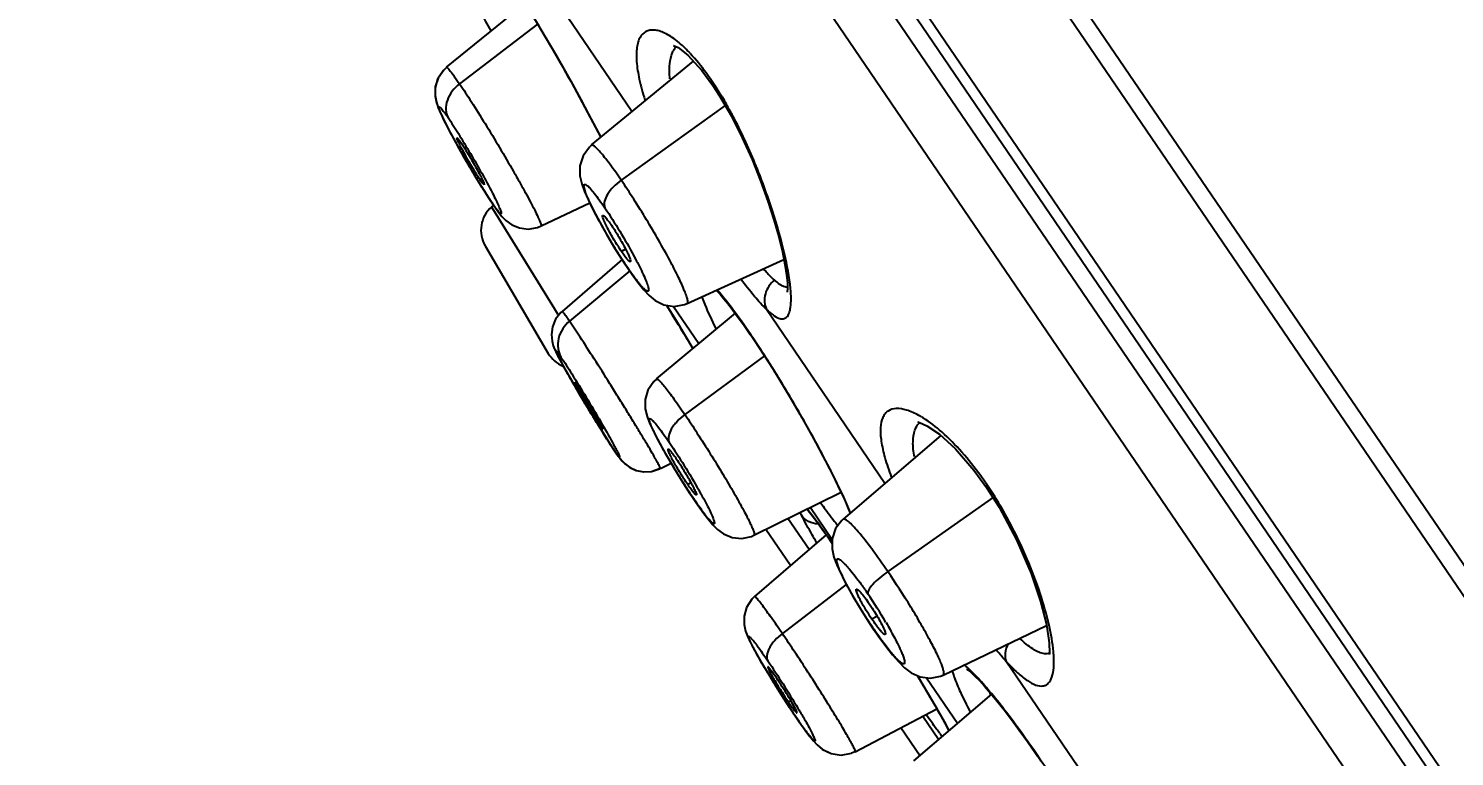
# Model space of a CAD drawing. Extents: x 0 to 1239, y 0 to 509.
# Drawn here: x 222.46 to 245.54, y 237.02 to 248.79 of the extents above; entities that cross this region are included whole.
import ezdxf

# ---------------------------------------------------------------- set-up
doc = ezdxf.new("R2010")
doc.units = 0
doc.header["$LTSCALE"] = 10
doc.header["$MEASUREMENT"] = 0
doc.header["$PDMODE"] = 3
doc.header["$PDSIZE"] = -10
doc.layers.get('0').update_dxf_attribs({"linetype": 'CONTINUOUS'})
doc.layers.get('DEFPOINTS').update_dxf_attribs({"linetype": 'CONTINUOUS'})
doc.styles.add('Daelim Dimension', font='')
doc.styles.get('Daelim Dimension').set_extended_font_data('NanumGothic')
doc.dimstyles.new('DEFAULT', dxfattribs={"dimscale": 2, "dimtxt": 2, "dimasz": 2, "dimexe": 0, "dimexo": 2, "dimgap": 1, "dimtad": 1, "dimdec": 1, "dimzin": 9, "dimdsep": 46, "dimtxsty": 'Daelim Dimension', "dimcen": 0.5, "dimclrd": 252, "dimclre": 252, "dimclrt": 3, "dimadec": 1, "dimazin": 0, "dimtfac": 1, "dimtdec": 1, "dimtix": 1, "dimtmove": 0, "dimatfit": 3, "dimfxl": 1, "dimtolj": 1, "dimtzin": 1, "dimlwd": 9, "dimlwe": 9, "dimarcsym": 0})

# ---------------------------------------------------------------- blocks, each defined once
blk = doc.blocks.new('*D3')
at = {"color": 5, "lineweight": 9, "ltscale": 0.5, "transparency": 16777216}
for p, q in [((239.661, 280.105), (348.211, 280.105)), ((348.211, 276.105), (348.211, 73.467)), ((322.728, 69.467), (348.211, 69.467))]:
    blk.add_line(p, q, dxfattribs=at)
at = {"color": 5, "ltscale": 0.5, "transparency": 16777216}
for points in [[(347.545, 276.105), (348.878, 276.105), (348.211, 280.105)], [(347.545, 73.467), (348.878, 73.467), (348.211, 69.467)]]:
    blk.add_solid(points, dxfattribs=at)
at = {"layer": 'DEFPOINTS', "color": 0, "ltscale": 0.5, "transparency": 16777216}
for p in [(235.661, 280.105), (318.728, 69.467), (348.211, 69.467)]:
    blk.add_point(p, dxfattribs=at)
at = {"color": 7, "ltscale": 0.5, "transparency": 16777216, "insert": (342.975, 174.786), "char_height": 6, "attachment_point": 5, "rotation": 90, "style": 'Daelim Dimension'}
blk.add_mtext('\\A1;211', dxfattribs=at)
blk = doc.blocks.new('*D5')
at = {"color": 5, "lineweight": 9, "ltscale": 0.5, "transparency": 16777216}
for p, q in [((221.184, 268.962), (200.54, 254.933)), ((202.788, 251.625), (244.041, 190.921)), ((266.933, 201.642), (246.289, 187.613))]:
    blk.add_line(p, q, dxfattribs=at)
at = {"color": 5, "ltscale": 0.5, "transparency": 16777216}
for points in [[(203.339, 251.999), (202.237, 251.25), (200.54, 254.933)], [(244.592, 191.296), (243.489, 190.546), (246.289, 187.613)]]:
    blk.add_solid(points, dxfattribs=at)
at = {"layer": 'DEFPOINTS', "color": 0, "ltscale": 0.5, "transparency": 16777216}
for p in [(224.492, 271.21), (270.241, 203.89), (246.289, 187.613)]:
    blk.add_point(p, dxfattribs=at)
at = {"color": 7, "ltscale": 0.5, "transparency": 16777216, "insert": (229.031, 225.09), "char_height": 6, "attachment_point": 5, "rotation": 304.199, "style": 'Daelim Dimension'}
blk.add_mtext('\\A1;{\\H1.25x;\\C256;Ø}81', dxfattribs=at)

msp = doc.modelspace()

# ---------------------------------------------------------------- linework, layer by layer
at = {"color": 9, "linetype": 'Continuous'}
for p, q in [((267.545, 204.194), (223.697, 268.538)), ((268.236, 206.518), (226.113, 268.33)), ((226.922, 267.65), (270.073, 204.343)), ((266.31, 205.206), (224.188, 267.018)), ((223.751, 266.18), (265.371, 205.106)), ((232.22, 247.45), (231.01, 249.225)), ((230.696, 248.866), (229.433, 247.899)), ((233.531, 247.875), (233.513, 247.953)), ((233.73, 247.552), (232.049, 246.341)), ((229.786, 246.357), (229.766, 246.347)), ((230.025, 245.791), (229.952, 245.909)), ((229.955, 245.981), (229.973, 245.951)), ((230.975, 244.253), (230.025, 245.791)), ((232.12, 245.224), (232.053, 245.188)), ((232.152, 244.926), (232.166, 244.9)), ((232.187, 244.874), (231.213, 244.059)), ((231.024, 244.174), (230.975, 244.253)), ((232.861, 244.192), (232.783, 244.318)), ((232.897, 244.132), (232.861, 244.192)), ((232.896, 244.3), (233.305, 243.7)), ((236.318, 241.436), (234.4, 244.251)), ((231.037, 244.153), (231.024, 244.174)), ((232.978, 244.001), (232.897, 244.132)), ((234.14, 243.852), (234.153, 243.826)), ((234.155, 243.829), (234.14, 243.852)), ((234.37, 243.497), (233.08, 242.548)), ((231.728, 242.364), (231.716, 242.358)), ((231.943, 241.963), (231.958, 241.939)), ((233.178, 241.447), (233.125, 241.417)), ((237.964, 241.37), (237.966, 241.418)), ((238.076, 241.21), (236.364, 240.008)), ((233.235, 241.169), (233.246, 241.148)), ((235.113, 241.047), (235.465, 240.53)), ((235.692, 239.8), (234.657, 239.005)), ((236.188, 239.284), (236.108, 239.236)), ((236.134, 239.083), (236.14, 239.069)), ((240.715, 234.984), (238.282, 238.554)), ((236.991, 238.291), (237.493, 237.555)), ((234.797, 237.916), (234.759, 237.894)), ((237.104, 237.887), (237.087, 237.916)), ((234.877, 237.657), (234.886, 237.643)), ((238.79, 237.028), (238.792, 237.017))]:
    msp.add_line(p, q, dxfattribs=at)
at = {"color": 7, "linetype": 'Continuous'}
for p, q in [((267.19, 204.409), (223.767, 268.129)), ((230.488, 249.197), (229.216, 248.169)), ((232.97, 248.487), (233.128, 248.361)), ((233.128, 248.361), (233.353, 248.116)), ((229.165, 248.109), (229.078, 247.975)), ((229.222, 248.162), (229.165, 248.109)), ((229.222, 248.162), (229.176, 248.12)), ((233.214, 248.268), (231.563, 246.911)), ((233.353, 248.116), (233.531, 247.875)), ((233.531, 247.874), (233.531, 247.875)), ((233.531, 247.874), (233.642, 247.704)), ((233.642, 247.704), (233.832, 247.376)), ((229.088, 247.514), (229.131, 247.414)), ((229.128, 247.42), (229.185, 247.302)), ((229.181, 247.309), (229.254, 247.166)), ((229.25, 247.174), (229.339, 247.007)), ((229.335, 247.015), (229.438, 246.829)), ((229.434, 246.836), (229.549, 246.636)), ((231.568, 246.906), (231.566, 246.905)), ((229.545, 246.642), (229.668, 246.434)), ((229.665, 246.439), (229.789, 246.235)), ((229.787, 246.238), (229.907, 246.051)), ((229.906, 246.051), (229.974, 245.95)), ((229.985, 245.937), (229.952, 245.909)), ((229.973, 245.951), (230.002, 245.908)), ((229.973, 245.951), (229.974, 245.95)), ((230.002, 245.908), (230.063, 245.824)), ((230.751, 245.6), (231.539, 245.976)), ((231.6, 245.852), (231.701, 245.662)), ((230.751, 245.6), (230.751, 245.6)), ((231.701, 245.662), (231.818, 245.455)), ((231.818, 245.455), (231.948, 245.237)), ((229.847, 245.277), (230.869, 243.539)), ((231.948, 245.237), (232.085, 245.022)), ((232.063, 245.056), (231.093, 244.219)), ((232.085, 245.022), (232.166, 244.9)), ((232.166, 244.9), (232.225, 244.814)), ((232.166, 244.9), (232.166, 244.9)), ((233.117, 244.345), (234.683, 245.059)), ((231.093, 244.219), (231.074, 244.202)), ((233.895, 244.188), (232.614, 243.127)), ((234.037, 243.992), (234.138, 243.847)), ((234.138, 243.847), (234.153, 243.826)), ((234.153, 243.826), (234.207, 243.745)), ((231.152, 243.264), (231.217, 243.151)), ((231.212, 243.159), (231.28, 243.042)), ((231.28, 243.042), (231.355, 242.913)), ((231.32, 243.045), (231.296, 243.072)), ((232.613, 243.126), (232.614, 243.127)), ((231.609, 242.49), (231.697, 242.346)), ((232.66, 242.109), (232.763, 241.923)), ((237.223, 242.209), (235.641, 240.857)), ((231.862, 242.085), (231.932, 241.978)), ((231.932, 241.978), (231.959, 241.938)), ((231.958, 241.939), (231.967, 241.926)), ((231.964, 241.93), (232.002, 241.877)), ((231.999, 241.88), (232.031, 241.837)), ((232.763, 241.923), (232.888, 241.71)), ((237.462, 241.992), (237.758, 241.651)), ((232.029, 241.841), (232.061, 241.801)), ((232.542, 241.63), (232.681, 241.679)), ((232.681, 241.679), (232.682, 241.68)), ((232.684, 241.675), (232.856, 241.764)), ((232.885, 241.715), (233.022, 241.491)), ((237.758, 241.651), (237.964, 241.37)), ((233.02, 241.495), (233.162, 241.274)), ((233.161, 241.276), (233.246, 241.148)), ((234.198, 240.596), (235.607, 241.291)), ((237.964, 241.37), (237.964, 241.37)), ((237.964, 241.37), (238.166, 241.052)), ((233.246, 241.148), (233.246, 241.148)), ((235.724, 241.03), (235.755, 240.954)), ((235.089, 240.365), (234.747, 240.867)), ((235.642, 240.855), (235.641, 240.854)), ((234.198, 240.596), (234.198, 240.596)), ((235.366, 240.604), (234.208, 239.604)), ((234.788, 240.105), (234.389, 240.69)), ((235.797, 239.613), (235.921, 239.406)), ((235.921, 239.406), (236.058, 239.191)), ((236.058, 239.191), (236.14, 239.068)), ((237.26, 238.334), (238.933, 239.138)), ((236.14, 239.069), (236.209, 238.968)), ((234.404, 238.398), (234.501, 238.238)), ((234.501, 238.238), (234.608, 238.067)), ((237.26, 238.334), (237.26, 238.334)), ((234.608, 238.067), (234.72, 237.893)), ((238.041, 238.024), (236.779, 236.946)), ((234.72, 237.893), (234.832, 237.723)), ((234.832, 237.723), (234.886, 237.643)), ((235.837, 237.092), (237.159, 237.786)), ((234.886, 237.643), (234.937, 237.569)), ((234.932, 237.575), (235.026, 237.443)), ((237.184, 237.291), (236.929, 237.665)), ((237.297, 237.544), (237.353, 237.436)), ((235.023, 237.448), (235.099, 237.346)), ((235.096, 237.349), (235.16, 237.27)), ((235.158, 237.273), (235.221, 237.204)), ((236.89, 237.02), (236.577, 237.48)), ((235.609, 237.04), (235.779, 237.073)), ((235.779, 237.074), (235.835, 237.099))]:
    msp.add_line(p, q, dxfattribs=at)
for points in [[(230.428, 249.29), (230.557, 249.09), (230.694, 248.869), (230.836, 248.635), (230.978, 248.391), (231.12, 248.143), (231.259, 247.895), (231.393, 247.649), (231.522, 247.41), (231.643, 247.179), (231.717, 247.037)], [(232.896, 248.522), (232.898, 248.522), (232.97, 248.487)], [(229.176, 248.12), (229.085, 247.99), (229.04, 247.85), (229.036, 247.713), (229.057, 247.603), (229.088, 247.514)], [(229.078, 247.975), (229.038, 247.835), (229.037, 247.701), (229.059, 247.595), (229.09, 247.508)], [(233.832, 247.376), (234.008, 247.028), (234.166, 246.675), (234.304, 246.33), (234.422, 246.002), (234.52, 245.699), (234.598, 245.424), (234.658, 245.181), (234.7, 244.975), (234.727, 244.806), (234.739, 244.675), (234.741, 244.584), (234.737, 244.533), (234.736, 244.528)], [(231.566, 246.905), (231.534, 246.876), (231.432, 246.737), (231.381, 246.573), (231.382, 246.412), (231.412, 246.283), (231.457, 246.158), (231.519, 246.017), (231.6, 245.852)], [(230.063, 245.824), (230.119, 245.755), (230.184, 245.689), (230.278, 245.62), (230.403, 245.568), (230.544, 245.551), (230.696, 245.577), (230.751, 245.6)], [(232.225, 244.814), (232.327, 244.675), (232.416, 244.565), (232.5, 244.476), (232.6, 244.394), (232.741, 244.324), (232.907, 244.298), (233.072, 244.327), (233.117, 244.345)], [(233.59, 244.561), (233.597, 244.553), (233.65, 244.495), (233.711, 244.424), (233.78, 244.338), (233.858, 244.237), (233.944, 244.122), (234.037, 243.992)], [(231.074, 244.202), (230.987, 244.091), (230.935, 243.968), (230.919, 243.843), (230.929, 243.736), (230.95, 243.659)], [(232.782, 244.318), (232.936, 244.069), (233.209, 243.62)], [(234.207, 243.745), (234.356, 243.518), (234.507, 243.282), (234.656, 243.04), (234.802, 242.797), (234.942, 242.555), (235.076, 242.32), (235.2, 242.093), (235.315, 241.878), (235.42, 241.676), (235.513, 241.489), (235.595, 241.317), (235.666, 241.164), (235.724, 241.03)], [(230.95, 243.659), (230.972, 243.605), (230.995, 243.556), (231.023, 243.5), (231.059, 243.433), (231.101, 243.355), (231.159, 243.252)], [(232.618, 243.121), (232.576, 243.082), (232.482, 242.946), (232.436, 242.792), (232.438, 242.64), (232.469, 242.515), (232.515, 242.399), (232.577, 242.267), (232.66, 242.109)], [(231.355, 242.913), (231.436, 242.777), (231.521, 242.634), (231.609, 242.49)], [(231.697, 242.346), (231.782, 242.21), (231.862, 242.085)], [(236.863, 242.427), (236.853, 242.425), (236.876, 242.42), (236.998, 242.367), (237.199, 242.231), (237.462, 241.992)], [(232.031, 241.837), (232.064, 241.798), (232.115, 241.747), (232.193, 241.691), (232.295, 241.645), (232.415, 241.622)], [(232.061, 241.801), (232.111, 241.751), (232.189, 241.694), (232.292, 241.646), (232.412, 241.623), (232.542, 241.63)], [(232.541, 241.63), (232.668, 241.673), (232.681, 241.679)], [(233.246, 241.148), (233.296, 241.076), (233.387, 240.949)], [(235.057, 241.019), (235.095, 240.972), (235.155, 240.894)], [(238.166, 241.052), (238.448, 240.524), (238.683, 239.98), (238.837, 239.524), (238.931, 239.15), (238.976, 238.858), (238.979, 238.686), (238.976, 238.663)], [(233.387, 240.949), (233.465, 240.847), (233.534, 240.765), (233.606, 240.692), (233.706, 240.618), (233.846, 240.559), (234.001, 240.544), (234.156, 240.577), (234.198, 240.595)], [(235.155, 240.894), (235.224, 240.801), (235.303, 240.693), (235.391, 240.57), (235.464, 240.465)], [(235.641, 240.854), (235.619, 240.835), (235.519, 240.703), (235.465, 240.541), (235.463, 240.377), (235.492, 240.244), (235.538, 240.119), (235.603, 239.975), (235.69, 239.804), (235.797, 239.613)], [(234.208, 239.604), (234.163, 239.56), (234.076, 239.427), (234.037, 239.287), (234.037, 239.152), (234.061, 239.046)], [(234.061, 239.046), (234.092, 238.965), (234.13, 238.882), (234.179, 238.788), (234.241, 238.676)], [(236.209, 238.968), (236.331, 238.8), (236.441, 238.66), (236.54, 238.546), (236.634, 238.452), (236.742, 238.37), (236.886, 238.305), (237.054, 238.283), (237.219, 238.316), (237.26, 238.334)], [(234.241, 238.676), (234.316, 238.545), (234.404, 238.398)], [(237.642, 238.434), (237.644, 238.432), (237.67, 238.413), (237.714, 238.375), (237.773, 238.319), (237.846, 238.245), (237.93, 238.152), (238.026, 238.042), (238.131, 237.915), (238.245, 237.772), (238.365, 237.614), (238.492, 237.444), (238.623, 237.262), (238.756, 237.07), (238.792, 237.017)], [(236.843, 238.324), (237.088, 237.912), (237.297, 237.544)], [(235.219, 237.206), (235.304, 237.134), (235.445, 237.064), (235.611, 237.04)], [(235.221, 237.204), (235.307, 237.132), (235.447, 237.063)]]:
    msp.add_lwpolyline(points, dxfattribs=at)
for centre, radius, start, end in [((317.139, 298.237), 100.26, 209.16474, 209.57292), ((230.279, 245.531), 0.5, 130.7807, 210.4414)]:
    msp.add_arc(centre, radius, start, end, dxfattribs=at)
at = {"color": 9, "linetype": 'Continuous'}
for centre, radius, start, end in [((231.963, 247.352), 1.586, 49.7483, 51.7081), ((229.644, 245.302), 4.69, 33.5162, 34.4072), ((229.038, 244.907), 5.413, 30.8442, 33.4612), ((233.131, 248.144), 3.842, 214.2601, 214.8848), ((237.115, 248.309), 6.006, 214.2718, 214.58), ((235.911, 245.389), 2.723, 200.0245, 200.4486), ((161.152, 200.156), 84.151, 31.09693, 31.40138), ((236.146, 241.222), 1.498, 59.2487, 61.2893), ((236.077, 241.105), 1.634, 58.2269, 59.2632), ((234.183, 243.487), 2.71, 214.2308, 215.019), ((233.253, 238.191), 5.712, 34.0087, 34.3971), ((232.907, 237.962), 6.127, 31.0687, 33.9743), ((239.594, 245.503), 7.696, 214.2723, 214.4601), ((240.156, 243.61), 5.845, 206.8133, 207.3882), ((230.786, 237.67), 5.431, 37.9659, 38.1333), ((232.394, 237.656), 6.725, 27.9734, 31.0478), ((217.62, 228.065), 21.73, 34.8287, 35.0681), ((229.168, 234.972), 8.312, 30.4373, 34.2432), ((242.459, 243.394), 7.654, 214.2732, 214.3926), ((236.956, 238.521), 2.098, 4.3021, 5.2103), ((237.1, 238.531), 1.954, 3.6782, 4.2981), ((211.813, 223.19), 29.251, 30.2272, 31.1419), ((240.926, 239.224), 3.139, 201.7605, 202.4606), ((243.451, 242.07), 7.805, 216.8372, 217.3588)]:
    msp.add_arc(centre, radius, start, end, dxfattribs=at)
for points, start_tangent, end_tangent in [([(282.601, 221.336), (280.605, 224.289), (279.515, 225.928), (278.384, 227.677), (275.964, 231.437), (273.282, 235.442), (270.321, 239.579), (267.115, 243.764), (263.744, 247.944), (260.297, 252.075), (256.841, 256.097), (253.429, 259.946), (246.999, 266.919), (241.544, 272.658), (237.503, 276.854)], (-0.544815, 0.838556), (-0.694865, 0.71914)), ([(231.722, 247.032), (231.023, 248.317), (230.677, 248.903), (230.371, 249.382)], (-0.458172, 0.888863), (-0.558698, 0.829371)), ([(232.946, 248.597), (232.75, 248.722), (232.662, 248.756), (232.583, 248.77), (232.449, 248.745), (232.354, 248.651), (232.323, 248.578), (232.303, 248.488), (232.298, 248.261), (232.342, 247.976), (232.432, 247.642)], (-0.785102, 0.619366), (0.301558, -0.953448)), ([(232.837, 247.979), (232.835, 248.222), (232.879, 248.407)], (-0.097116, 0.995273), (0.393933, 0.919139)), ([(232.879, 248.407), (232.893, 248.436), (232.944, 248.508)], (0.393933, 0.919139), (0.697939, 0.716157)), ([(233.164, 248.394), (233.119, 248.441), (232.988, 248.563)], (-0.684895, 0.728641), (-0.763461, 0.645854)), ([(233.513, 247.953), (233.425, 248.077), (233.165, 248.393)], (-0.560933, 0.827861), (-0.687239, 0.726432)), ([(229.217, 248.169), (229.225, 248.168), (229.239, 248.157), (229.258, 248.136), (229.283, 248.107), (229.348, 248.02), (229.433, 247.899)], (0.855069, 0.518514), (0.562909, -0.826519)), ([(229.433, 247.899), (229.315, 247.781), (229.235, 247.633), (229.212, 247.481), (229.246, 247.353)], (-0.793958, -0.607972), (0.459054, -0.888409)), ([(229.433, 247.899), (229.622, 247.612), (229.845, 247.257), (230.08, 246.869), (230.305, 246.483), (230.408, 246.302), (230.501, 246.134), (230.582, 245.984), (230.649, 245.855), (230.7, 245.75), (230.735, 245.671), (230.752, 245.62), (230.754, 245.606), (230.751, 245.6)], (0.56323, -0.8263), (-0.900696, -0.43445)), ([(233.854, 247.382), (233.813, 247.459), (233.686, 247.683)], (-0.467146, 0.88418), (-0.512966, 0.858409)), ([(229.955, 245.981), (229.79, 246.236), (229.596, 246.557), (229.403, 246.894), (229.316, 247.052), (229.241, 247.195), (229.179, 247.317), (229.154, 247.369), (229.134, 247.415), (229.118, 247.453), (229.106, 247.484), (229.099, 247.507), (229.097, 247.522), (229.1, 247.529), (229.107, 247.528), (229.119, 247.519), (229.136, 247.502), (229.157, 247.476), (229.183, 247.443), (229.213, 247.401), (229.246, 247.353)], (-0.563136, 0.826364), (0.563138, -0.826363)), ([(229.246, 247.353), (229.413, 247.095), (229.608, 246.772), (229.965, 246.132)], (0.563138, -0.826363), (0.458833, -0.888522)), ([(234.789, 244.588), (234.692, 245.147), (234.496, 245.846), (234.214, 246.616), (233.856, 247.38)], (-0.093515, 0.995618), (-0.469485, 0.88294)), ([(232.049, 246.341), (231.87, 246.594), (231.725, 246.778), (231.668, 246.841), (231.623, 246.883), (231.605, 246.897), (231.589, 246.905), (231.568, 246.906)], (-0.562842, 0.826564), (-0.839675, -0.54309)), ([(232.152, 244.926), (231.95, 245.239), (231.848, 245.409), (231.751, 245.578), (231.662, 245.74), (231.586, 245.889), (231.524, 246.02), (231.499, 246.077), (231.479, 246.128), (231.464, 246.171), (231.453, 246.207), (231.447, 246.236), (231.447, 246.256), (231.451, 246.269), (231.46, 246.273), (231.475, 246.269), (231.493, 246.257), (231.517, 246.237), (231.544, 246.21), (231.611, 246.131), (231.692, 246.025), (231.784, 245.894)], (-0.563141, 0.826361), (0.563138, -0.826363)), ([(232.049, 246.341), (231.924, 246.233), (231.826, 246.108), (231.784, 245.894)], (-0.811247, -0.584703), (0.35506, -0.934844)), ([(233.117, 244.345), (233.127, 244.363), (233.127, 244.381), (233.124, 244.404), (233.107, 244.465), (233.076, 244.547), (232.977, 244.767), (232.834, 245.047), (232.657, 245.366), (232.459, 245.702), (232.251, 246.035), (232.049, 246.341)], (0.90575, 0.423812), (-0.563875, 0.82586)), ([(229.965, 246.132), (230.024, 246.014), (230.048, 245.964), (230.068, 245.919), (230.084, 245.882), (230.096, 245.851), (230.104, 245.827), (230.107, 245.81), (230.106, 245.801), (230.104, 245.8), (230.1, 245.8), (230.096, 245.802), (230.09, 245.806), (230.076, 245.82), (230.058, 245.841), (230.035, 245.869), (230.009, 245.905), (229.979, 245.946)], (0.458833, -0.888522), (-0.572112, 0.820175)), ([(231.784, 245.894), (232.026, 245.515), (232.255, 245.115)], (0.563138, -0.826363), (0.473115, -0.881001)), ([(232.255, 245.115), (232.288, 245.052), (232.376, 244.878)], (0.473115, -0.881001), (0.432523, -0.901623)), ([(232.295, 244.727), (232.266, 244.766), (232.17, 244.9)], (-0.60814, 0.793829), (-0.567578, 0.82332)), ([(232.376, 244.878), (232.432, 244.755), (232.471, 244.656), (232.483, 244.618), (232.49, 244.587), (232.492, 244.564), (232.489, 244.55), (232.481, 244.543), (232.468, 244.545), (232.45, 244.555), (232.427, 244.574), (232.4, 244.601), (232.369, 244.635), (232.334, 244.677), (232.295, 244.727)], (0.432523, -0.901623), (-0.60814, 0.793829)), ([(234.353, 244.906), (234.399, 244.854), (234.528, 244.726)], (0.656981, -0.753907), (0.748596, -0.663027)), ([(234.4, 244.251), (234.208, 244.458), (233.987, 244.739)], (-0.721733, 0.692171), (-0.595248, 0.803542)), ([(234.528, 244.726), (234.382, 244.501), (234.369, 244.367), (234.4, 244.251)], (-0.770389, -0.637574), (0.426094, -0.904679)), ([(234.696, 244.615), (234.618, 244.655), (234.528, 244.726)], (-0.947464, 0.319864), (-0.742963, 0.669333)), ([(233.359, 244.438), (233.401, 244.331), (233.578, 243.941)], (0.349321, -0.937003), (0.43761, -0.899165)), ([(234.14, 243.852), (233.847, 244.263), (233.601, 244.567)], (-0.563159, 0.826349), (-0.661845, 0.74964)), ([(234.4, 244.251), (234.506, 244.161), (234.596, 244.11), (234.669, 244.098), (234.7, 244.106), (234.726, 244.124), (234.766, 244.187), (234.79, 244.286), (234.798, 244.421), (234.789, 244.588)], (0.72298, -0.690869), (-0.093515, 0.995618)), ([(234.746, 244.606), (234.734, 244.607), (234.696, 244.615)], (-0.99929, 0.03767), (-0.947464, 0.319864)), ([(231.213, 244.059), (231.163, 244.131), (231.143, 244.159), (231.127, 244.182), (231.113, 244.199), (231.103, 244.211), (231.096, 244.218), (231.093, 244.219)], (-0.561884, 0.827216), (-0.772099, -0.635502)), ([(231.213, 244.059), (231.102, 243.935), (231.035, 243.779), (231.026, 243.617), (231.073, 243.479)], (-0.766994, -0.641655), (0.49774, -0.867327)), ([(232.682, 241.68), (232.681, 241.687), (232.675, 241.702), (232.663, 241.725), (232.647, 241.756), (232.626, 241.794), (232.601, 241.84), (232.536, 241.953), (232.453, 242.092), (232.355, 242.254), (232.244, 242.437), (232.123, 242.634), (231.996, 242.839), (231.866, 243.048), (231.61, 243.451), (231.385, 243.8), (231.213, 244.059)], (0.545523, 0.838096), (-0.563456, 0.826146)), ([(235.767, 240.945), (235.489, 241.547), (235.093, 242.295), (234.628, 243.092), (234.155, 243.829)], (-0.380885, 0.924622), (-0.561147, 0.827716)), ([(231.536, 242.609), (231.262, 243.073), (231.147, 243.274), (231.06, 243.433), (231.028, 243.494), (231.006, 243.539), (230.998, 243.556), (230.993, 243.57), (230.99, 243.579), (230.99, 243.584), (230.992, 243.585), (230.996, 243.581), (231.003, 243.574), (231.013, 243.563), (231.025, 243.548), (231.039, 243.528), (231.073, 243.479)], (-0.517402, 0.855742), (0.563141, -0.826361)), ([(231.073, 243.479), (231.249, 243.207), (231.482, 242.83), (231.719, 242.43), (231.91, 242.095)], (0.563141, -0.826361), (0.481942, -0.876203)), ([(232.614, 243.127), (232.631, 243.125), (232.645, 243.116), (232.661, 243.101), (232.704, 243.056), (232.759, 242.99), (232.826, 242.905), (232.902, 242.802), (233.08, 242.548)], (0.770022, 0.638017), (0.562968, -0.826479)), ([(231.836, 242.127), (231.768, 242.233), (231.536, 242.609)], (-0.539659, 0.841884), (-0.517402, 0.855742)), ([(236.865, 242.536), (236.666, 242.622), (236.499, 242.645), (236.369, 242.606), (236.321, 242.563), (236.284, 242.504), (236.246, 242.341), (236.258, 242.121), (236.316, 241.852), (236.421, 241.541)], (-0.877223, 0.480084), (0.35757, -0.933886)), ([(233.235, 241.169), (233.032, 241.478), (232.929, 241.645), (232.83, 241.811), (232.739, 241.97), (232.659, 242.116), (232.593, 242.243), (232.567, 242.298), (232.544, 242.347), (232.527, 242.389), (232.514, 242.423), (232.507, 242.45), (232.504, 242.469), (232.506, 242.48), (232.51, 242.483), (232.514, 242.483), (232.526, 242.478), (232.543, 242.465), (232.565, 242.445), (232.591, 242.416), (232.655, 242.337), (232.734, 242.231), (232.825, 242.101)], (-0.563136, 0.826364), (0.563138, -0.826363)), ([(233.08, 242.548), (232.955, 242.438), (232.903, 242.376), (232.86, 242.312), (232.825, 242.101)], (-0.80548, -0.592622), (0.401929, -0.915671)), ([(233.08, 242.548), (233.281, 242.245), (233.491, 241.916), (233.694, 241.585), (233.878, 241.273), (234.029, 241.001), (234.089, 240.886), (234.137, 240.788), (234.173, 240.709), (234.195, 240.651), (234.203, 240.613), (234.198, 240.596)], (0.563207, -0.826316), (-0.888164, -0.459528)), ([(236.804, 242.299), (236.819, 242.336), (236.884, 242.423)], (0.345272, 0.938503), (0.745413, 0.666603)), ([(237.563, 241.939), (237.238, 242.267), (236.937, 242.494)], (-0.662623, 0.748954), (-0.850187, 0.526481)), ([(231.943, 241.963), (231.92, 241.997), (231.836, 242.127)], (-0.563138, 0.826363), (-0.539659, 0.841884)), ([(236.794, 241.863), (236.772, 242.109), (236.804, 242.299)], (-0.177773, 0.984072), (0.345272, 0.938503)), ([(231.91, 242.095), (231.952, 242.016), (231.986, 241.952), (232.009, 241.904), (232.017, 241.887), (232.022, 241.873), (232.024, 241.865), (232.024, 241.861), (232.021, 241.861), (232.015, 241.866), (232.006, 241.876), (231.995, 241.89), (231.964, 241.932)], (0.481942, -0.876203), (-0.574078, 0.818801)), ([(232.825, 242.101), (233.069, 241.724), (233.303, 241.33)], (0.563138, -0.826363), (0.493076, -0.869986)), ([(237.966, 241.418), (237.868, 241.559), (237.564, 241.938)], (-0.561157, 0.827709), (-0.664389, 0.747387)), ([(233.303, 241.33), (233.338, 241.268), (233.431, 241.097)], (0.493076, -0.869986), (0.461043, -0.887378)), ([(233.375, 240.971), (233.346, 241.011), (233.249, 241.148)], (-0.598062, 0.80145), (-0.565842, 0.824514)), ([(233.431, 241.097), (233.49, 240.978), (233.532, 240.885), (233.545, 240.848), (233.554, 240.82), (233.558, 240.799), (233.557, 240.786), (233.554, 240.783), (233.55, 240.781), (233.539, 240.785), (233.523, 240.797), (233.502, 240.816), (233.476, 240.844), (233.446, 240.879), (233.412, 240.922), (233.375, 240.971)], (0.461043, -0.887378), (-0.598062, 0.80145)), ([(235.406, 240.55), (235.31, 240.686), (235.068, 241.012)], (-0.574581, 0.818448), (-0.615205, 0.788367)), ([(235.279, 241.117), (235.352, 241.017), (235.547, 240.764)], (0.584639, -0.811293), (0.631136, -0.775672)), ([(235.209, 240.481), (235.138, 240.605), (234.966, 240.921)], (-0.498248, 0.867035), (-0.461363, 0.887211)), ([(235.236, 240.778), (235.08, 240.82), (234.966, 240.921)], (-0.998975, 0.045266), (-0.55445, 0.832217)), ([(236.364, 240.008), (236.105, 240.374), (235.886, 240.651), (235.798, 240.749), (235.727, 240.817), (235.698, 240.839), (235.674, 240.853), (235.642, 240.855)], (-0.562873, 0.826543), (-0.820567, -0.571551)), ([(239.046, 238.711), (238.974, 239.142), (238.83, 239.654), (238.616, 240.221), (238.334, 240.808)], (-0.090695, 0.995879), (-0.471969, 0.881615)), ([(236.134, 239.083), (236.026, 239.245), (235.921, 239.413), (235.822, 239.578), (235.733, 239.734), (235.658, 239.877), (235.6, 239.999), (235.56, 240.097), (235.548, 240.136), (235.541, 240.167), (235.539, 240.19), (235.543, 240.206), (235.551, 240.214), (235.565, 240.213), (235.584, 240.204), (235.608, 240.188), (235.636, 240.163), (235.668, 240.131), (235.704, 240.092), (235.744, 240.046), (235.834, 239.935), (235.934, 239.801), (236.04, 239.65)], (-0.563141, 0.826361), (0.563138, -0.826363)), ([(236.364, 240.008), (236.234, 239.908), (236.123, 239.802), (236.056, 239.711), (236.042, 239.676), (236.04, 239.65)], (-0.818608, -0.574353), (0.163873, -0.986482)), ([(237.26, 238.334), (237.271, 238.35), (237.272, 238.364), (237.271, 238.383), (237.259, 238.432), (237.237, 238.498), (237.204, 238.578), (237.161, 238.673), (237.048, 238.895), (236.904, 239.152), (236.737, 239.433), (236.364, 240.008)], (0.898472, 0.439031), (-0.563799, 0.825912)), ([(234.657, 239.005), (234.565, 239.139), (234.481, 239.259), (234.406, 239.364), (234.341, 239.452), (234.288, 239.522), (234.248, 239.571), (234.221, 239.598), (234.213, 239.603), (234.208, 239.604)], (-0.562414, 0.826856), (-0.761203, -0.648514)), ([(236.335, 239.183), (236.462, 238.958), (236.514, 238.857), (236.558, 238.766), (236.593, 238.687), (236.618, 238.622), (236.632, 238.571), (236.635, 238.551), (236.635, 238.536), (236.627, 238.518), (236.608, 238.517), (236.595, 238.523), (236.579, 238.533), (236.54, 238.566), (236.491, 238.615), (236.435, 238.679), (236.371, 238.757), (236.302, 238.848)], (0.506268, -0.862376), (-0.599184, 0.800611)), ([(234.877, 237.657), (234.672, 237.967), (234.567, 238.133), (234.465, 238.298), (234.37, 238.456), (234.285, 238.6), (234.215, 238.726), (234.186, 238.78), (234.161, 238.828), (234.141, 238.869), (234.126, 238.903), (234.116, 238.929), (234.111, 238.947), (234.11, 238.953), (234.111, 238.958), (234.113, 238.96), (234.117, 238.96), (234.121, 238.958), (234.127, 238.953), (234.143, 238.939), (234.163, 238.917), (234.189, 238.887), (234.218, 238.849), (234.252, 238.805), (234.331, 238.696), (234.422, 238.564)], (-0.563138, 0.826363), (0.56314, -0.826362)), ([(234.657, 239.005), (234.537, 238.895), (234.487, 238.833), (234.448, 238.771), (234.421, 238.71), (234.408, 238.654), (234.422, 238.564)], (-0.792951, -0.609285), (0.448436, -0.893815)), ([(235.835, 237.099), (235.836, 237.103), (235.835, 237.113), (235.821, 237.147), (235.793, 237.203), (235.752, 237.279), (235.698, 237.374), (235.632, 237.486), (235.556, 237.612), (235.471, 237.751), (235.28, 238.056), (235.071, 238.382), (234.858, 238.706), (234.657, 239.005)], (0.87893, 0.476951), (-0.563321, 0.826238)), ([(236.302, 238.848), (236.263, 238.9), (236.143, 239.07)], (-0.599184, 0.800611), (-0.564862, 0.825185)), ([(238.877, 238.683), (238.709, 238.757), (238.507, 238.921)], (-0.98223, 0.187683), (-0.723053, 0.690793)), ([(238.282, 238.554), (238.243, 238.598), (238.119, 238.74)], (-0.67612, 0.736791), (-0.64297, 0.765891)), ([(238.312, 238.843), (238.263, 238.687), (238.282, 238.554)], (-0.477751, -0.878495), (0.397849, -0.917451)), ([(238.282, 238.554), (238.464, 238.372), (238.625, 238.244), (238.762, 238.172), (238.874, 238.158), (238.921, 238.172), (238.961, 238.201), (239.019, 238.3), (239.049, 238.453), (239.05, 238.657)], (0.676914, -0.736062), (-0.064104, 0.997943)), ([(238.984, 238.688), (238.96, 238.682), (238.877, 238.683)], (-0.944256, -0.329212), (-0.98223, 0.187683)), ([(234.422, 238.564), (234.668, 238.19), (234.91, 237.799)], (0.56314, -0.826362), (0.513232, -0.85825)), ([(237.798, 238.311), (237.742, 238.369), (237.595, 238.505)], (-0.687034, 0.726625), (-0.774657, 0.632381)), ([(237.407, 238.393), (237.414, 238.372), (237.437, 238.302)], (0.278889, -0.960323), (0.340308, -0.940314)), ([(237.437, 238.302), (237.541, 238.055), (237.694, 237.746)], (0.340308, -0.940314), (0.464145, -0.885759)), ([(238.79, 237.028), (238.254, 237.769), (238.011, 238.071), (237.798, 238.311)], (-0.562909, 0.826519), (-0.687034, 0.726625)), ([(234.91, 237.799), (234.946, 237.739), (235.042, 237.572)], (0.513232, -0.85825), (0.490587, -0.871392)), ([(237.362, 237.425), (237.308, 237.527), (237.104, 237.887)], (-0.468806, 0.883301), (-0.501907, 0.864922)), ([(235.013, 237.463), (234.982, 237.507), (234.877, 237.657)], (-0.588569, 0.808447), (-0.563138, 0.826363)), ([(235.042, 237.572), (235.107, 237.455), (235.153, 237.363), (235.169, 237.328), (235.18, 237.301), (235.186, 237.281), (235.187, 237.274), (235.186, 237.27), (235.184, 237.267), (235.181, 237.266), (235.177, 237.268), (235.172, 237.271), (235.157, 237.284), (235.137, 237.305), (235.113, 237.334), (235.084, 237.37), (235.051, 237.413), (235.013, 237.463)], (0.490587, -0.871392), (-0.588569, 0.808447)), ([(237.204, 237.391), (237.154, 237.458), (236.986, 237.693)], (-0.599735, 0.800199), (-0.576969, 0.816766)), ([(240.115, 234.664), (240.039, 234.86), (239.931, 235.098), (239.628, 235.678), (239.234, 236.344), (238.79, 237.028)], (-0.324383, 0.945926), (-0.562885, 0.826535))]:
    msp.add_spline(points, degree=3, dxfattribs=dict(at, start_tangent=start_tangent, end_tangent=end_tangent))
at = {"color": 7, "linetype": 'Continuous'}
for points, start_tangent, end_tangent in [([(229.766, 246.347), (229.647, 246.535), (229.58, 246.648), (229.516, 246.762), (229.461, 246.865), (229.438, 246.909), (229.42, 246.947), (229.405, 246.978), (229.396, 247.002), (229.391, 247.017), (229.392, 247.024)], (-0.563136, 0.826364), (0.778276, 0.627922)), ([(229.392, 247.024), (229.399, 247.022), (229.412, 247.008), (229.43, 246.984), (229.455, 246.95)], (0.778276, 0.627922), (0.563138, -0.826363)), ([(229.455, 246.95), (229.575, 246.759), (229.643, 246.644), (229.708, 246.529), (229.763, 246.426), (229.786, 246.382), (229.804, 246.344), (229.818, 246.313), (229.828, 246.29), (229.832, 246.275), (229.831, 246.268)], (0.563138, -0.826363), (-0.902044, -0.431643)), ([(229.831, 246.268), (229.824, 246.272), (229.81, 246.287), (229.791, 246.312), (229.766, 246.347)], (-0.902044, -0.431643), (-0.563136, 0.826364)), ([(232.053, 245.188), (231.936, 245.372), (231.879, 245.469), (231.829, 245.562), (231.789, 245.643), (231.761, 245.708), (231.748, 245.751), (231.747, 245.764), (231.75, 245.771)], (-0.563141, 0.826361), (0.77376, 0.633479)), ([(231.75, 245.771), (231.767, 245.766), (231.798, 245.736), (231.84, 245.683), (231.892, 245.611)], (0.77376, 0.633479), (0.563138, -0.826363)), ([(231.892, 245.611), (232.011, 245.423), (232.068, 245.323), (232.119, 245.229), (232.159, 245.147), (232.187, 245.082), (232.199, 245.04), (232.199, 245.028), (232.196, 245.023)], (0.563138, -0.826363), (-0.90837, -0.418167)), ([(232.196, 245.023), (232.189, 245.023), (232.178, 245.03), (232.146, 245.062), (232.104, 245.116), (232.053, 245.188)], (-0.90837, -0.418167), (-0.563141, 0.826361)), ([(230.869, 243.539), (230.968, 243.419), (231.109, 243.33)], (0.506663, -0.862144), (0.92337, -0.38391)), ([(231.296, 243.072), (231.296, 243.07), (231.298, 243.065), (231.301, 243.058), (231.305, 243.048), (231.319, 243.022), (231.338, 242.986), (231.362, 242.942), (231.39, 242.893), (231.422, 242.838), (231.456, 242.779), (231.529, 242.657), (231.601, 242.538), (231.716, 242.358)], (-0.650293, -0.759684), (0.563138, -0.826363)), ([(231.751, 242.314), (231.751, 242.316), (231.75, 242.321), (231.747, 242.328), (231.742, 242.338), (231.729, 242.365), (231.709, 242.402), (231.685, 242.447), (231.655, 242.498), (231.622, 242.556), (231.586, 242.618), (231.509, 242.747), (231.433, 242.87), (231.32, 243.045)], (0.902342, 0.431021), (-0.56508, 0.825036)), ([(231.716, 242.358), (231.73, 242.338), (231.74, 242.324), (231.747, 242.317), (231.751, 242.314)], (0.563138, -0.826363), (0.902342, 0.431021)), ([(233.125, 241.417), (233.007, 241.601), (232.949, 241.697), (232.897, 241.788), (232.855, 241.868), (232.825, 241.931), (232.815, 241.955), (232.809, 241.972), (232.807, 241.984), (232.809, 241.99)], (-0.563136, 0.826364), (0.770419, 0.637537)), ([(232.809, 241.99), (232.814, 241.99), (232.823, 241.984), (232.853, 241.953), (232.894, 241.9), (232.946, 241.827)], (0.770419, 0.637537), (0.563138, -0.826363)), ([(232.946, 241.827), (233.065, 241.641), (233.124, 241.542), (233.177, 241.45), (233.219, 241.369), (233.25, 241.306), (233.265, 241.266), (233.266, 241.254), (233.264, 241.249)], (0.563138, -0.826363), (-0.896659, -0.442721)), ([(233.264, 241.249), (233.258, 241.25), (233.248, 241.258), (233.235, 241.271), (233.218, 241.29), (233.176, 241.345), (233.125, 241.417)], (-0.896659, -0.442721), (-0.563136, 0.826364)), ([(236.108, 239.236), (236.003, 239.401), (235.955, 239.482), (235.914, 239.557), (235.882, 239.621), (235.861, 239.673), (235.851, 239.708), (235.854, 239.724)], (-0.563141, 0.826361), (0.761471, 0.648198)), ([(235.854, 239.724), (235.864, 239.725), (235.879, 239.716), (235.927, 239.669), (235.992, 239.589), (236.067, 239.484)], (0.761471, 0.648198), (0.563138, -0.826363)), ([(236.067, 239.484), (236.112, 239.416), (236.235, 239.211)], (0.563138, -0.826363), (0.482238, -0.87604)), ([(236.199, 239.111), (236.177, 239.14), (236.108, 239.236)], (-0.610593, 0.791944), (-0.563141, 0.826361)), ([(236.321, 238.992), (236.305, 238.996), (236.279, 239.018), (236.243, 239.057), (236.199, 239.111)], (-0.900149, -0.435583), (-0.610593, 0.791944)), ([(236.235, 239.211), (236.295, 239.092), (236.314, 239.047), (236.324, 239.014)], (0.482238, -0.87604), (0.196798, -0.980444)), ([(236.324, 239.014), (236.325, 239.006), (236.321, 238.992)], (0.196798, -0.980444), (-0.900149, -0.435583)), ([(234.421, 238.469), (234.421, 238.463), (234.424, 238.451), (234.432, 238.434), (234.443, 238.41), (234.458, 238.381), (234.476, 238.347), (234.522, 238.268), (234.577, 238.176), (234.637, 238.08), (234.699, 237.983), (234.759, 237.894)], (-0.779681, -0.626177), (0.563138, -0.826363)), ([(234.537, 238.325), (234.493, 238.385), (234.458, 238.432), (234.444, 238.449), (234.433, 238.461), (234.425, 238.468), (234.421, 238.469)], (-0.575699, 0.817662), (-0.779681, -0.626177)), ([(234.868, 237.789), (234.808, 237.898), (234.723, 238.038), (234.537, 238.325)], (-0.455394, 0.89029), (-0.564237, 0.825613)), ([(234.759, 237.894), (234.779, 237.865), (234.831, 237.792)], (0.563138, -0.826363), (0.598761, -0.800928)), ([(234.831, 237.792), (234.854, 237.761), (234.873, 237.74), (234.885, 237.727), (234.892, 237.724)], (0.598761, -0.800928), (0.891428, 0.453163)), ([(234.893, 237.731), (234.885, 237.753), (234.868, 237.789)], (-0.208932, 0.97793), (-0.455394, 0.89029)), ([(234.892, 237.724), (234.893, 237.725), (234.893, 237.731)], (0.891428, 0.453163), (-0.208932, 0.97793))]:
    msp.add_spline(points, degree=3, dxfattribs=dict(at, start_tangent=start_tangent, end_tangent=end_tangent))

# ---------------------------------------------------------------- dimensions: what is measured, and where the dimension line sits
at = {"color": 5, "ltscale": 0.5}
dim = msp.add_linear_dim(base=(348.211, 69.467), p1=(235.661, 280.105), p2=(318.728, 69.467), angle=90, dimstyle='DEFAULT', override={"dimtxt": 3, "dimdec": 0, "dimclrd": 5, "dimclre": 5, "dimclrt": 7}, dxfattribs=at)
dim.commit()
dim.dimension.update_dxf_attribs({"geometry": '*D3', "text_midpoint": (348.211, 174.786), "dimtype": 160})
dim = msp.add_aligned_dim(p1=(224.492, 271.21), p2=(270.241, 203.89), distance=-28.96, text='{\\H1.25x;\\C256;Ø}<>', dimstyle='DEFAULT', override={"dimtxt": 3, "dimdec": 0, "dimclrd": 5, "dimclre": 5, "dimclrt": 7}, dxfattribs=at)
dim.commit()
dim.dimension.update_dxf_attribs({"geometry": '*D5', "text_midpoint": (229.031, 225.09)})

doc.saveas('drawing.dxf')
